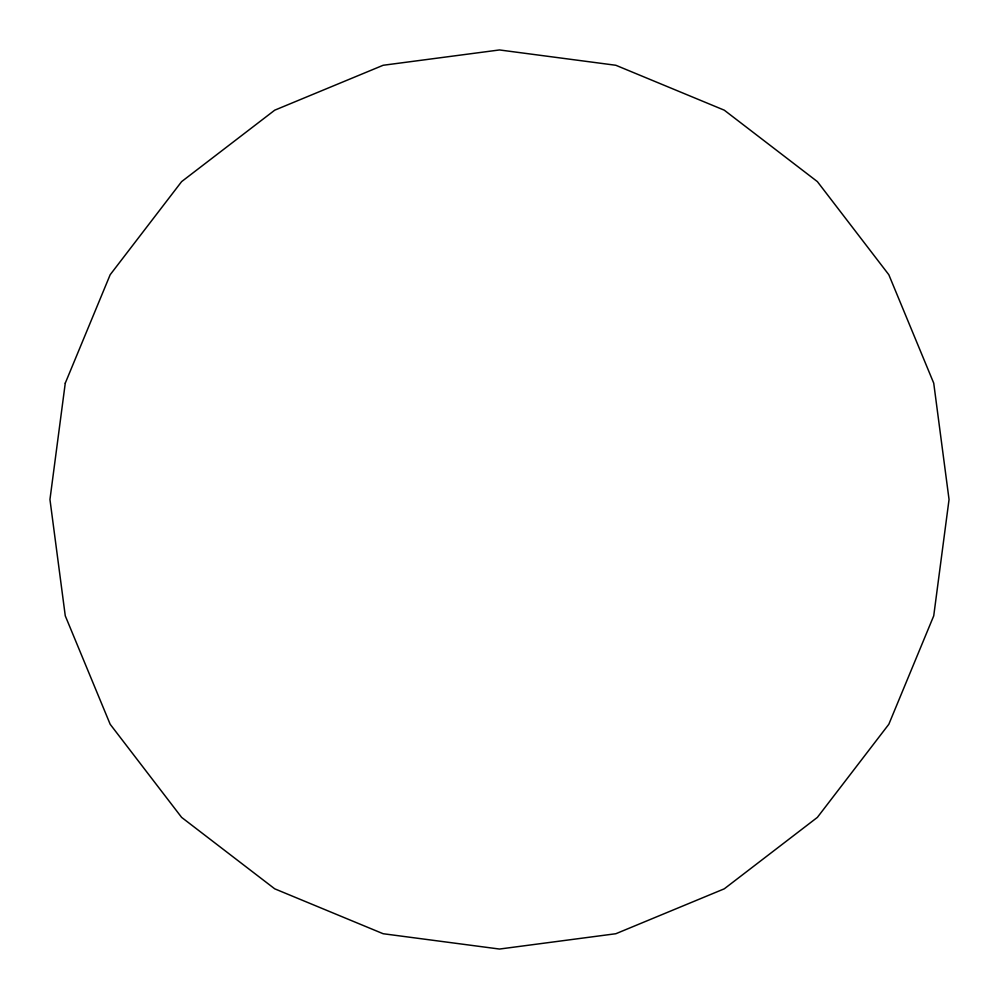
<?xml version="1.0" encoding="UTF-8"?>
<svg xmlns="http://www.w3.org/2000/svg" width="999" height="999" viewBox="0 0 999 999"><rect width="100%" height="100%" fill="white"/><g stroke="black" fill="none" stroke-linecap="round" stroke-linejoin="round"><path stroke-width="1.5" d="M65.272 383.154L49.95 499.5L65.272 615.846L110.177 724.275L181.618 817.382L274.725 888.823L383.154 933.728L499.5 949.05L615.846 933.728L724.275 888.823L817.382 817.382L888.823 724.275L933.728 615.846L949.05 499.5L933.728 383.154L888.823 274.725L817.382 181.618L724.275 110.177L615.846 65.272L499.5 49.95L383.154 65.272L274.725 110.177L181.618 181.618L110.177 274.725L65.272 383.154"/></g></svg>
